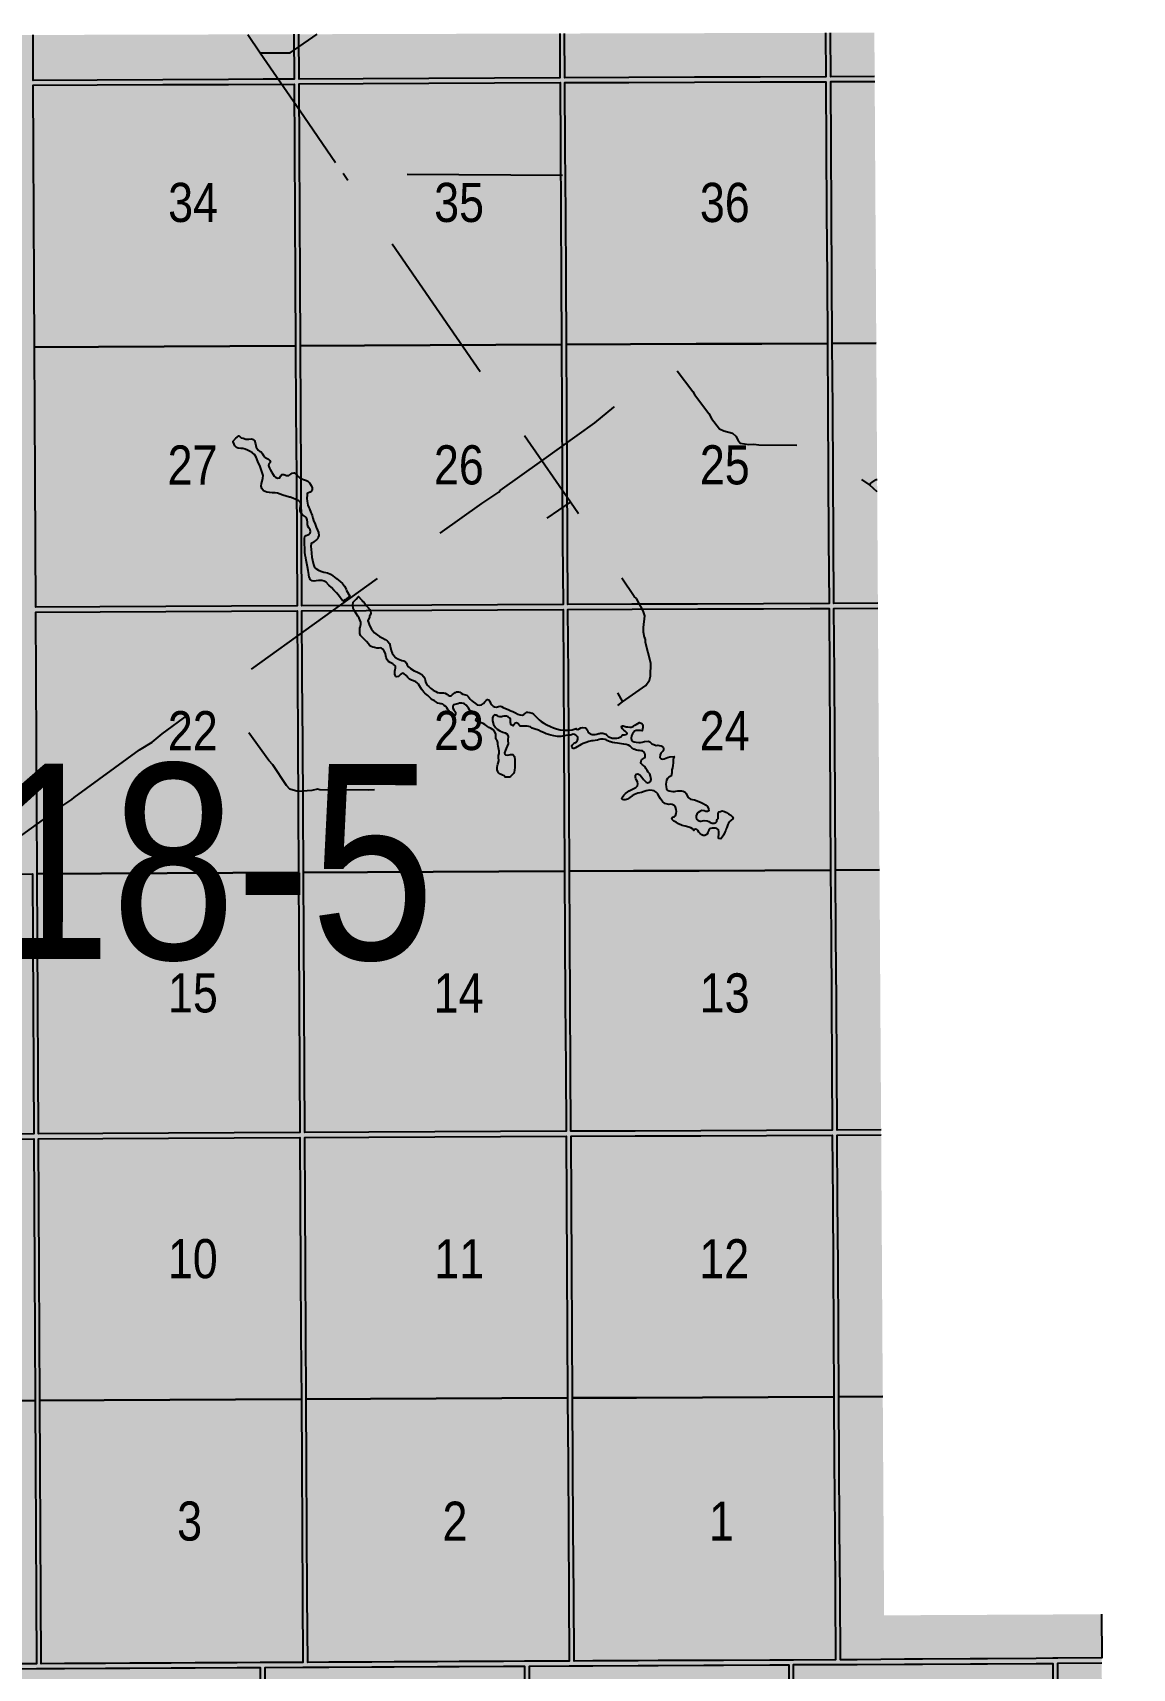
# Model space of a CAD drawing. Extents: x 507565 to 531726, y 6009554 to 6022365.
# Drawn here: x 523699 to 523923.8, y 6015789.5 to 6016124.2 of the extents above; entities that cross this region are included whole.
import ezdxf

# ---------------------------------------------------------------- set-up
doc = ezdxf.new("R2010")
doc.units = 0
doc.header["$LTSCALE"] = 5
doc.linetypes.add('DASHED2', pattern=[9.525, 6.35, -3.175])
for name, color, linetype in [('Quarters', 8, 'Continuous'), ('RoadSeg', 57, 'DASHED2'), ('T-WATER', 160, 'Continuous')]:
    doc.layers.add(name, color=color, linetype=linetype)
doc.layers.add('ROUTE-MAP-BACKGROUND-H', color=7, linetype='Continuous', true_color=0xf0ebff)
doc.styles.add('120', font='ARIALN.TTF', dxfattribs={"height": 13})

msp = doc.modelspace()

# ---------------------------------------------------------------- hatches: boundary and pattern name
at = {"layer": 'ROUTE-MAP-BACKGROUND-H'}
h = msp.add_hatch(color=256, dxfattribs=at)
h.dxf.hatch_style = 1
h.paths.add_polyline_path([(523871.081, 6016124.178), (523873.071, 6015800.356), (523917.515, 6015800.58), (523923.823, 6014811.294), (522926.315, 6014807.962), (522925.895, 6015778.478), (522873.584, 6015778.442), (522873.69, 6016121.495)])

# ---------------------------------------------------------------- linework, layer by layer
at = {"layer": 'Quarters'}
for points in [[(523752.372, 6016123.858), (523752.422, 6016114.688), (523746.102, 6016114.655), (523738.999, 6016114.619), (523725.577, 6016114.552), (523712.154, 6016114.484), (523699.066, 6016114.418), (523699.019, 6016123.715)], [(523806.73, 6016124.005), (523806.782, 6016114.962), (523793.359, 6016114.894), (523779.937, 6016114.826), (523766.514, 6016114.759), (523753.426, 6016114.693), (523753.377, 6016123.861)], [(523861.086, 6016124.151), (523861.141, 6016115.16), (523847.719, 6016115.112), (523834.297, 6016115.063), (523820.874, 6016115.014), (523807.786, 6016114.966), (523807.734, 6016124.007)], [(523871.136, 6016115.232), (523862.146, 6016115.168), (523862.09, 6016124.153)], [(523871.471, 6016060.671), (523862.481, 6016060.607), (523862.399, 6016073.996), (523862.316, 6016087.385), (523862.234, 6016100.774), (523862.152, 6016114.163), (523871.142, 6016114.228)], [(523871.798, 6016007.45), (523862.808, 6016007.386), (523862.728, 6016020.44), (523862.646, 6016033.829), (523862.563, 6016047.218), (523862.481, 6016060.607), (523871.471, 6016060.671)], [(523872.134, 6015952.89), (523863.143, 6015952.826), (523863.061, 6015966.215), (523862.979, 6015979.604), (523862.897, 6015992.993), (523862.814, 6016006.382), (523871.804, 6016006.446)], [(523872.461, 6015899.669), (523863.471, 6015899.605), (523863.39, 6015912.659), (523863.308, 6015926.048), (523863.226, 6015939.437), (523863.143, 6015952.826), (523872.134, 6015952.89)], [(523872.796, 6015845.109), (523863.806, 6015845.045), (523863.724, 6015858.434), (523863.641, 6015871.823), (523863.559, 6015885.212), (523863.477, 6015898.601), (523872.467, 6015898.665)], [(523917.546, 6015800.58), (523917.604, 6015791.646), (523908.582, 6015791.582), (523907.578, 6015791.575), (523904.154, 6015791.55), (523894.238, 6015791.479), (523890.703, 6015791.454), (523880.898, 6015791.384), (523877.252, 6015791.358), (523867.558, 6015791.288), (523864.136, 6015791.264), (523864.054, 6015804.766), (523863.971, 6015818.267), (523863.888, 6015831.656), (523863.806, 6015845.045), (523872.796, 6015845.109)], [(523917.922, 6015736.827), (523908.933, 6015736.761), (523908.847, 6015750.15), (523908.762, 6015763.539), (523908.675, 6015777.041), (523908.589, 6015790.543), (523917.579, 6015790.609)]]:
    msp.add_lwpolyline(points, dxfattribs=at)
for points in [[(523752.646, 6016073.516), (523752.718, 6016060.127), (523739.291, 6016060.06), (523725.864, 6016059.992), (523712.436, 6016059.924), (523699.344, 6016059.858), (523699.275, 6016073.247), (523699.207, 6016086.636), (523699.139, 6016100.025), (523699.071, 6016113.414), (523712.159, 6016113.48), (523725.582, 6016113.548), (523739.005, 6016113.615), (523752.427, 6016113.683), (523752.5, 6016100.294), (523752.573, 6016086.905), (523752.646, 6016073.516)], [(523807.02, 6016073.79), (523807.098, 6016060.401), (523793.67, 6016060.334), (523780.243, 6016060.266), (523766.815, 6016060.198), (523753.723, 6016060.132), (523753.65, 6016073.521), (523753.577, 6016086.91), (523753.504, 6016100.299), (523753.432, 6016113.688), (523766.519, 6016113.754), (523779.942, 6016113.822), (523793.365, 6016113.89), (523806.788, 6016113.958), (523806.865, 6016100.568), (523806.943, 6016087.179), (523807.02, 6016073.79)], [(523861.394, 6016073.989), (523861.477, 6016060.6), (523848.049, 6016060.551), (523834.622, 6016060.503), (523821.194, 6016060.453), (523808.102, 6016060.405), (523808.024, 6016073.794), (523807.947, 6016087.183), (523807.869, 6016100.572), (523807.792, 6016113.961), (523820.88, 6016114.009), (523834.303, 6016114.059), (523847.725, 6016114.108), (523861.147, 6016114.156), (523861.23, 6016100.767), (523861.312, 6016087.378), (523861.394, 6016073.989)], [(523752.937, 6016019.96), (523753.008, 6016006.906), (523739.576, 6016006.839), (523726.143, 6016006.771), (523712.711, 6016006.703), (523699.614, 6016006.637), (523699.548, 6016019.691), (523699.48, 6016033.08), (523699.412, 6016046.469), (523699.344, 6016059.858), (523712.436, 6016059.924), (523725.864, 6016059.992), (523739.291, 6016060.06), (523752.718, 6016060.127), (523752.791, 6016046.738), (523752.864, 6016033.349), (523752.937, 6016019.96)], [(523807.33, 6016020.234), (523807.406, 6016007.18), (523793.974, 6016007.112), (523780.541, 6016007.045), (523767.109, 6016006.977), (523754.012, 6016006.911), (523753.941, 6016019.965), (523753.868, 6016033.354), (523753.796, 6016046.743), (523753.723, 6016060.132), (523766.815, 6016060.198), (523780.243, 6016060.266), (523793.67, 6016060.334), (523807.098, 6016060.401), (523807.175, 6016047.012), (523807.253, 6016033.623), (523807.33, 6016020.234)], [(523861.724, 6016020.433), (523861.804, 6016007.379), (523848.372, 6016007.33), (523834.94, 6016007.282), (523821.507, 6016007.232), (523808.41, 6016007.184), (523808.334, 6016020.238), (523808.257, 6016033.627), (523808.179, 6016047.016), (523808.102, 6016060.405), (523821.194, 6016060.453), (523834.622, 6016060.503), (523848.049, 6016060.551), (523861.477, 6016060.6), (523861.559, 6016047.211), (523861.641, 6016033.822), (523861.724, 6016020.433)], [(523753.231, 6015965.735), (523753.304, 6015952.346), (523739.867, 6015952.279), (523726.43, 6015952.211), (523712.993, 6015952.143), (523699.891, 6015952.078), (523699.823, 6015965.467), (523699.755, 6015978.855), (523699.687, 6015992.244), (523699.619, 6016005.633), (523712.716, 6016005.699), (523726.149, 6016005.767), (523739.581, 6016005.834), (523753.013, 6016005.902), (523753.086, 6015992.513), (523753.159, 6015979.124), (523753.231, 6015965.735)], [(523807.644, 6015966.009), (523807.722, 6015952.62), (523794.285, 6015952.552), (523780.848, 6015952.485), (523767.411, 6015952.417), (523754.309, 6015952.351), (523754.236, 6015965.74), (523754.163, 6015979.129), (523754.128, 6015985.517), (523754.09, 6015992.518), (523754.017, 6016005.907), (523767.115, 6016005.973), (523780.547, 6016006.041), (523793.979, 6016006.108), (523807.412, 6016006.176), (523807.489, 6015992.787), (523807.567, 6015979.398), (523807.644, 6015966.009)], [(523862.057, 6015966.208), (523862.139, 6015952.819), (523848.702, 6015952.77), (523835.265, 6015952.721), (523821.828, 6015952.672), (523808.726, 6015952.623), (523808.648, 6015966.013), (523808.571, 6015979.401), (523808.493, 6015992.791), (523808.416, 6016006.179), (523821.513, 6016006.228), (523834.946, 6016006.277), (523848.378, 6016006.326), (523857.971, 6016006.361), (523861.81, 6016006.375), (523861.892, 6015992.986), (523861.975, 6015979.597), (523862.057, 6015966.208)], [(523658.82, 6015898.65), (523645.709, 6015898.584), (523645.647, 6015911.638), (523645.584, 6015925.027), (523645.521, 6015938.416), (523645.458, 6015951.805), (523658.564, 6015951.87), (523672.005, 6015951.937), (523685.446, 6015952.005), (523698.887, 6015952.073), (523698.955, 6015938.684), (523699.023, 6015925.295), (523699.091, 6015911.906), (523699.157, 6015898.852), (523685.711, 6015898.784), (523672.266, 6015898.717), (523658.82, 6015898.65)], [(523753.523, 6015912.179), (523753.594, 6015899.125), (523740.152, 6015899.058), (523726.71, 6015898.99), (523713.268, 6015898.923), (523700.162, 6015898.857), (523700.095, 6015911.911), (523700.027, 6015925.3), (523699.959, 6015938.689), (523699.891, 6015952.078), (523712.993, 6015952.143), (523726.43, 6015952.211), (523739.867, 6015952.279), (523753.304, 6015952.346), (523753.377, 6015938.957), (523753.45, 6015925.568), (523753.523, 6015912.179)], [(523807.954, 6015912.453), (523808.03, 6015899.399), (523794.594, 6015899.336), (523781.158, 6015899.273), (523767.711, 6015899.201), (523754.598, 6015899.131), (523754.527, 6015912.184), (523754.454, 6015925.573), (523754.381, 6015938.962), (523754.309, 6015952.351), (523767.411, 6015952.417), (523780.848, 6015952.485), (523794.285, 6015952.552), (523807.722, 6015952.62), (523807.799, 6015939.231), (523807.877, 6015925.842), (523807.954, 6015912.453)], [(523862.386, 6015912.652), (523862.466, 6015899.598), (523849.025, 6015899.549), (523835.583, 6015899.5), (523822.141, 6015899.45), (523809.034, 6015899.402), (523808.959, 6015912.456), (523808.881, 6015925.845), (523808.803, 6015939.235), (523808.726, 6015952.623), (523821.828, 6015952.672), (523835.265, 6015952.721), (523848.702, 6015952.77), (523862.139, 6015952.819), (523862.222, 6015939.43), (523862.304, 6015926.041), (523862.386, 6015912.652)], [(523659.083, 6015844.09), (523645.967, 6015844.024), (523645.904, 6015857.413), (523645.84, 6015870.802), (523645.777, 6015884.191), (523645.714, 6015897.58), (523658.825, 6015897.645), (523672.271, 6015897.712), (523685.717, 6015897.78), (523699.162, 6015897.848), (523699.231, 6015884.459), (523699.298, 6015871.07), (523699.366, 6015857.681), (523699.435, 6015844.292), (523685.984, 6015844.225), (523672.533, 6015844.157), (523659.083, 6015844.09)], [(523753.817, 6015857.954), (523753.89, 6015844.565), (523740.444, 6015844.498), (523726.997, 6015844.43), (523713.55, 6015844.363), (523700.439, 6015844.297), (523700.371, 6015857.686), (523700.303, 6015871.075), (523700.235, 6015884.464), (523700.167, 6015897.853), (523713.274, 6015897.918), (523726.715, 6015897.986), (523740.157, 6015898.053), (523753.599, 6015898.121), (523753.672, 6015884.732), (523753.745, 6015871.343), (523753.817, 6015857.954)], [(523808.268, 6015858.227), (523808.346, 6015844.838), (523794.899, 6015844.771), (523781.453, 6015844.703), (523768.006, 6015844.636), (523754.894, 6015844.57), (523754.822, 6015857.959), (523754.749, 6015871.348), (523754.676, 6015884.737), (523754.603, 6015898.126), (523767.716, 6015898.197), (523781.164, 6015898.269), (523794.6, 6015898.331), (523808.036, 6015898.394), (523808.113, 6015885.005), (523808.191, 6015871.616), (523808.268, 6015858.227)], [(523862.719, 6015858.427), (523862.802, 6015845.038), (523849.355, 6015844.989), (523835.908, 6015844.94), (523822.462, 6015844.89), (523809.35, 6015844.842), (523809.272, 6015858.231), (523809.195, 6015871.62), (523809.117, 6015885.009), (523809.04, 6015898.398), (523822.147, 6015898.446), (523835.589, 6015898.496), (523849.031, 6015898.545), (523862.473, 6015898.594), (523862.555, 6015885.205), (523862.637, 6015871.816), (523862.719, 6015858.427)], [(523651.447, 6015790.218), (523646.221, 6015790.192), (523646.157, 6015803.719), (523646.094, 6015817.246), (523646.03, 6015830.635), (523645.967, 6015844.024), (523659.083, 6015844.09), (523672.533, 6015844.157), (523685.984, 6015844.225), (523699.435, 6015844.292), (523699.503, 6015830.903), (523699.571, 6015817.514), (523699.639, 6015803.987), (523699.708, 6015790.46), (523692.468, 6015790.423), (523691.463, 6015790.418), (523686.252, 6015790.392), (523678.125, 6015790.352), (523672.797, 6015790.325), (523664.786, 6015790.285), (523659.341, 6015790.258), (523651.447, 6015790.218)], [(523754.109, 6015804.26), (523754.182, 6015790.733), (523746.492, 6015790.694), (523745.488, 6015790.689), (523740.731, 6015790.665), (523732.149, 6015790.622), (523727.28, 6015790.598), (523718.81, 6015790.555), (523713.828, 6015790.53), (523705.472, 6015790.489), (523700.712, 6015790.465), (523700.644, 6015803.992), (523700.575, 6015817.519), (523700.507, 6015830.908), (523700.439, 6015844.297), (523713.55, 6015844.363), (523726.997, 6015844.43), (523740.444, 6015844.498), (523753.89, 6015844.565), (523753.963, 6015831.176), (523754.036, 6015817.787), (523754.109, 6015804.26)], [(523808.579, 6015804.533), (523808.657, 6015791.006), (523800.522, 6015790.965), (523799.518, 6015790.96), (523795.206, 6015790.938), (523786.178, 6015790.893), (523781.755, 6015790.871), (523772.838, 6015790.826), (523768.303, 6015790.803), (523759.497, 6015790.759), (523755.187, 6015790.738), (523755.113, 6015804.265), (523755.04, 6015817.792), (523754.967, 6015831.181), (523754.894, 6015844.57), (523768.006, 6015844.636), (523781.453, 6015844.703), (523794.899, 6015844.771), (523808.346, 6015844.838), (523808.423, 6015831.449), (523808.501, 6015818.06), (523808.579, 6015804.533)], [(523863.049, 6015804.758), (523863.132, 6015791.257), (523854.552, 6015791.217), (523853.548, 6015791.213), (523849.681, 6015791.195), (523840.208, 6015791.151), (523836.229, 6015791.133), (523826.868, 6015791.09), (523822.778, 6015791.071), (523813.527, 6015791.028), (523809.661, 6015791.01), (523809.583, 6015804.537), (523809.505, 6015818.064), (523809.427, 6015831.453), (523809.35, 6015844.842), (523822.462, 6015844.89), (523835.908, 6015844.94), (523849.355, 6015844.989), (523862.802, 6015845.038), (523862.884, 6015831.649), (523862.966, 6015818.26), (523863.049, 6015804.758)], [(523705.749, 6015735.646), (523692.74, 6015735.577), (523692.674, 6015748.966), (523692.607, 6015762.356), (523692.54, 6015775.883), (523692.473, 6015789.411), (523699.713, 6015789.449), (523700.717, 6015789.454), (523705.477, 6015789.48), (523713.834, 6015789.524), (523718.816, 6015789.55), (523727.285, 6015789.595), (523732.154, 6015789.621), (523740.736, 6015789.666), (523745.493, 6015789.691), (523745.565, 6015776.164), (523745.637, 6015762.636), (523745.709, 6015749.247), (523745.78, 6015735.857), (523732.436, 6015735.787), (523719.093, 6015735.716), (523705.749, 6015735.646)], [(523799.753, 6015749.532), (523799.829, 6015736.143), (523786.484, 6015736.073), (523773.139, 6015736.002), (523759.794, 6015735.931), (523746.784, 6015735.863), (523746.713, 6015749.252), (523746.642, 6015762.641), (523746.57, 6015776.169), (523746.498, 6015789.697), (523754.188, 6015789.737), (523755.192, 6015789.743), (523759.503, 6015789.765), (523768.309, 6015789.812), (523772.843, 6015789.836), (523781.76, 6015789.883), (523786.183, 6015789.906), (523795.211, 6015789.954), (523799.523, 6015789.977), (523799.6, 6015776.449), (523799.677, 6015762.922), (523799.753, 6015749.532)], [(523853.798, 6015749.818), (523853.879, 6015736.429), (523840.534, 6015736.358), (523827.189, 6015736.288), (523813.844, 6015736.217), (523800.833, 6015736.148), (523800.757, 6015749.538), (523800.681, 6015762.927), (523800.605, 6015776.455), (523800.528, 6015789.982), (523808.663, 6015790.025), (523809.667, 6015790.031), (523813.533, 6015790.051), (523822.783, 6015790.1), (523826.873, 6015790.122), (523836.235, 6015790.171), (523840.214, 6015790.192), (523849.686, 6015790.242), (523853.554, 6015790.262), (523853.635, 6015776.735), (523853.717, 6015763.207), (523853.77, 6015754.416), (523853.798, 6015749.818)], [(523907.843, 6015750.142), (523907.929, 6015736.753), (523894.583, 6015736.673), (523881.238, 6015736.593), (523867.893, 6015736.513), (523854.883, 6015736.435), (523854.802, 6015749.824), (523854.721, 6015763.213), (523854.64, 6015776.741), (523854.558, 6015790.268), (523863.138, 6015790.311), (523864.142, 6015790.316), (523867.564, 6015790.333), (523877.258, 6015790.382), (523880.904, 6015790.4), (523890.709, 6015790.45), (523894.244, 6015790.468), (523904.16, 6015790.518), (523907.585, 6015790.535), (523907.671, 6015777.033), (523907.757, 6015763.532), (523907.843, 6015750.142)]]:
    msp.add_lwpolyline(points, close=True, dxfattribs=at)
at = {"layer": 'RoadSeg'}
for p, q in [((523804.132, 6016024.841), (523808.96, 6016028.138)), ((523818.617, 6015986.546), (523819.583, 6015987.279))]:
    msp.add_line(p, q, dxfattribs=at)
at = {"layer": 'RoadSeg', "flags": 128}
for points in [[(523742.912, 6016123.833), (523745.489, 6016120.047), (523753.615, 6016108.225), (523762.44, 6016095.338), (523817.452, 6016094.938), (523818.551, 6016095.671)], [(523745.489, 6016120.047), (523751.617, 6016120.08), (523757.135, 6016123.871)], [(523705.13, 6015966.066), (523706.961, 6015967.265), (523707.394, 6015967.698), (523720.781, 6015977.421), (523723.412, 6015979.02), (523725.443, 6015980.751), (523736.965, 6015989.11), (523770.165, 6016013.053), (523771.864, 6016014.252), (523772.63, 6016014.585), (523773.062, 6016015.084), (523774.794, 6016016.383), (523790.778, 6016027.838), (523794.308, 6016030.203), (523794.574, 6016030.502), (523803.066, 6016036.563), (523762.44, 6016095.338)], [(523818.517, 6015989.077), (523819.583, 6015987.279), (523824.312, 6015990.642), (523825.077, 6015991.674), (523825.311, 6015992.54), (523825.377, 6015995.171), (523824.245, 6015999.433), (523824.245, 6016000.099), (523824.045, 6016000.432), (523823.879, 6016001.498), (523823.845, 6016002.497), (523824.112, 6016004.894), (523823.812, 6016005.86), (523822.447, 6016008.391), (523821.981, 6016008.79), (523808.96, 6016028.138), (523803.066, 6016036.563), (523813.889, 6016044.322), (523817.785, 6016047.585), (523828.674, 6016055.311), (523829.34, 6016055.977), (523830.339, 6016055.577), (523833.935, 6016050.749), (523834.268, 6016050.149), (523837.232, 6016046.287), (523837.798, 6016045.254), (523839.43, 6016043.123), (523840.263, 6016042.723), (523842.061, 6016042.257), (523842.76, 6016041.658), (523843.126, 6016040.859), (523843.626, 6016040.226), (523845.391, 6016039.893), (523846.423, 6016039.993), (523847.422, 6016039.86), (523859.21, 6016039.726), (523860.476, 6016039.56), (523861.042, 6016039.16), (523863.073, 6016037.029), (523863.573, 6016036.196), (523864.672, 6016035.231), (523870.133, 6016031.634)], [(523871.658, 6016030.214), (523870.133, 6016031.634), (523870.366, 6016032.034), (523871.432, 6016032.733), (523871.643, 6016032.756)], [(523768.866, 6015969.296), (523767.534, 6015969.163), (523757.644, 6015969.263), (523757.211, 6015969.396), (523756.046, 6015969.096), (523753.149, 6015968.897), (523751.517, 6015969.429), (523750.851, 6015970.129), (523748.054, 6015974.358), (523747.221, 6015975.257), (523741.927, 6015982.683), (523736.965, 6015989.11), (523736.565, 6015989.609)], [(523673.033, 6015942.849), (523668.899, 6015939.859), (523669.798, 6015939.059), (523671.33, 6015938.527), (523672.096, 6015938.06), (523673.628, 6015936.262), (523672.096, 6015938.06), (523671.33, 6015938.527), (523669.798, 6015939.059), (523668.899, 6015939.859), (523705.13, 6015966.066), (523704.664, 6015966.566)]]:
    msp.add_lwpolyline(points, dxfattribs=at)
at = {"layer": 'T-WATER'}
for points in [[(523762.37, 6016007.846), (523761.494, 6016009.076), (523761.068, 6016009.6), (523760.558, 6016010.141), (523760.065, 6016010.631), (523759.504, 6016011.171), (523758.978, 6016011.729), (523758.587, 6016011.965), (523758.095, 6016012.082), (523757.418, 6016012.114), (523756.893, 6016012.01), (523756.521, 6016011.958), (523756.08, 6016012.041), (523755.724, 6016012.277), (523755.634, 6016012.478), (523755.519, 6016012.734), (523755.398, 6016013.293), (523755.31, 6016014.158), (523755.139, 6016014.887), (523755.018, 6016015.565), (523754.879, 6016016.26), (523754.777, 6016016.7), (523754.69, 6016017.26), (523754.62, 6016017.921), (523754.601, 6016018.396), (523754.582, 6016018.905), (523754.547, 6016019.295), (523754.545, 6016019.787), (523754.527, 6016020.227), (523754.54, 6016020.701), (523754.625, 6016021.076), (523754.895, 6016021.297), (523755.217, 6016021.451), (523755.504, 6016021.571), (523755.69, 6016021.775), (523755.739, 6016022.149), (523755.67, 6016022.488), (523755.432, 6016022.877), (523755.244, 6016023.198), (523755.125, 6016023.537), (523755.139, 6016024.063), (523755.087, 6016024.538), (523754.95, 6016024.927), (523754.729, 6016025.13), (523754.101, 6016025.518), (523753.829, 6016025.839), (523753.675, 6016026.313), (523753.639, 6016026.89), (523753.705, 6016027.314), (523753.789, 6016027.654), (523753.736, 6016028.027), (523753.379, 6016028.382), (523752.786, 6016028.702), (523752.158, 6016028.937), (523751.589, 6016029.115), (523751.463, 6016029.155), (523750.124, 6016029.523), (523749.547, 6016029.775), (523749.021, 6016029.96), (523748.513, 6016030.026), (523747.903, 6016030.024), (523747.344, 6016030.089), (523746.854, 6016030.202), (523746.462, 6016030.307), (523746.157, 6016030.475), (523745.834, 6016030.915), (523745.646, 6016031.372), (523745.711, 6016031.932), (523745.845, 6016032.441), (523746.012, 6016033.036), (523746.061, 6016033.562), (523745.889, 6016034.223), (523745.65, 6016034.798), (523745.462, 6016035.391), (523745.018, 6016036.475), (523744.659, 6016037.356), (523744.335, 6016037.847), (523743.928, 6016038.235), (523743.452, 6016038.522), (523742.909, 6016038.791), (523742.367, 6016038.959), (523741.926, 6016039.093), (523741.519, 6016039.125), (523740.977, 6016039.157), (523740.638, 6016039.326), (523740.315, 6016039.68), (523740.144, 6016040.019), (523739.956, 6016040.442), (523739.871, 6016040.536), (523740.462, 6016041.207), (523741.112, 6016041.727), (523741.239, 6016041.601), (523741.613, 6016041.314), (523741.986, 6016041.196), (523742.562, 6016041.046), (523743.155, 6016040.997), (523743.663, 6016041.05), (523744.104, 6016040.967), (523744.342, 6016040.73), (523744.497, 6016040.035), (523744.652, 6016039.357), (523744.89, 6016038.968), (523745.06, 6016038.731), (523745.366, 6016038.495), (523745.654, 6016038.394), (523745.961, 6016038.039), (523746.182, 6016037.65), (523746.301, 6016037.43), (523746.471, 6016037.244), (523746.777, 6016037.126), (523746.912, 6016037.076), (523747.184, 6016036.924), (523747.439, 6016036.671), (523747.541, 6016036.451), (523747.576, 6016036.315), (523747.458, 6016036.196), (523747.289, 6016036.043), (523747.407, 6016036.043), (523747.221, 6016035.924), (523747.171, 6016035.652), (523747.24, 6016035.398), (523747.394, 6016035.093), (523747.497, 6016034.788), (523747.769, 6016034.314), (523748.127, 6016033.756), (523748.297, 6016033.468), (523748.671, 6016033.147), (523749.061, 6016033.047), (523749.467, 6016033.116), (523749.652, 6016033.473), (523749.905, 6016033.763), (523750.311, 6016033.815), (523750.82, 6016033.613), (523751.362, 6016033.581), (523751.734, 6016033.82), (523752.021, 6016034.025), (523752.427, 6016034.128), (523752.869, 6016033.757), (523753.09, 6016033.452), (523753.481, 6016033.182), (523753.973, 6016032.93), (523754.346, 6016032.761), (523754.94, 6016032.56), (523755.245, 6016032.392), (523755.568, 6016032.087), (523755.908, 6016031.563), (523756.114, 6016031.055), (523756.132, 6016030.58), (523755.964, 6016030.342), (523755.676, 6016030.171), (523755.321, 6016030.051), (523755.102, 6016029.898), (523755.052, 6016029.456), (523755.037, 6016028.981), (523755.037, 6016028.863), (523755.107, 6016028.337), (523755.229, 6016027.489), (523755.424, 6016027.017), (523755.536, 6016026.744), (523755.861, 6016026.033), (523755.957, 6016025.763), (523756.083, 6016025.406), (523756.22, 6016024.881), (523756.392, 6016024.373), (523756.682, 6016023.645), (523756.938, 6016022.984), (523757.178, 6016022.425), (523757.383, 6016021.917), (523757.436, 6016021.324), (523757.352, 6016020.933), (523757.252, 6016020.712), (523757.015, 6016020.406), (523756.779, 6016020.253), (523756.424, 6016019.997), (523756.137, 6016019.826), (523755.918, 6016019.639), (523755.835, 6016019.079), (523755.905, 6016018.486), (523755.975, 6016017.672), (523756.063, 6016016.858), (523756.184, 6016016.231), (523756.373, 6016015.366), (523756.51, 6016014.943), (523756.85, 6016014.554), (523757.377, 6016014.217), (523757.902, 6016014.015), (523758.479, 6016013.831), (523759.208, 6016013.647), (523759.852, 6016013.361), (523760.362, 6016013.023), (523760.99, 6016012.534), (523761.062, 6016012.482), (523761.499, 6016012.163), (523761.856, 6016011.859), (523762.315, 6016011.47), (523762.74, 6016010.929), (523763.03, 6016010.336), (523763.15, 6016010.082), (523763.805, 6016008.913), (523762.835, 6016008.148), (523762.37, 6016007.846)], [(523823.859, 6015974.247), (523823.639, 6015974.398), (523823.418, 6015974.618), (523823.349, 6015974.855), (523823.365, 6015975.143), (523823.483, 6015975.382), (523823.635, 6015975.552), (523823.854, 6015975.705), (523824.04, 6015975.824), (523824.19, 6015975.995), (523824.19, 6015976.402), (523824.122, 6015976.69), (523823.968, 6015976.994), (523823.663, 6015977.214), (523823.408, 6015977.247), (523823.069, 6015977.279), (523822.748, 6015977.312), (523822.409, 6015977.396), (523821.917, 6015977.581), (523821.492, 6015977.884), (523821.153, 6015978.188), (523820.762, 6015978.408), (523820.287, 6015978.541), (523819.83, 6015978.574), (523819.355, 6015978.691), (523818.542, 6015978.823), (523818.017, 6015978.872), (523817.543, 6015978.938), (523817.089, 6015979.054), (523817.017, 6015979.072), (523816.678, 6015979.224), (523816.423, 6015979.375), (523816.202, 6015979.51), (523815.999, 6015979.594), (523815.609, 6015979.661), (523815.101, 6015979.608), (523814.78, 6015979.556), (523814.424, 6015979.436), (523813.984, 6015979.349), (523813.544, 6015979.28), (523813.205, 6015979.279), (523812.681, 6015979.175), (523812.106, 6015978.952), (523811.514, 6015978.713), (523811.125, 6015978.508), (523809.942, 6015977.859), (523809.688, 6015977.722), (523809.468, 6015977.738), (523809.366, 6015977.806), (523809.298, 6015977.958), (523809.195, 6015978.195), (523809.273, 6015978.419), (523809.583, 6015978.773), (523809.803, 6015978.893), (523810.073, 6015979.046), (523810.259, 6015979.234), (523810.36, 6015979.404), (523810.444, 6015979.608), (523810.442, 6015979.947), (523810.323, 6015980.184), (523810.051, 6015980.437), (523809.78, 6015980.572), (523809.475, 6015980.622), (523809.136, 6015980.519), (523808.849, 6015980.433), (523808.442, 6015980.432), (523808.002, 6015980.362), (523807.664, 6015980.293), (523806.936, 6015980.188), (523806.309, 6015980.169), (523805.53, 6015980.285), (523804.936, 6015980.453), (523804.445, 6015980.603), (523803.97, 6015980.754), (523803.444, 6015980.973), (523802.868, 6015981.191), (523802.358, 6015981.478), (523801.697, 6015981.696), (523801.07, 6015981.914), (523800.764, 6015982.133), (523800.442, 6015982.251), (523800.052, 6015982.283), (523799.73, 6015982.299), (523799.375, 6015982.298), (523799.138, 6015982.314), (523798.901, 6015982.312), (523798.668, 6015982.303), (523798.153, 6015982.844), (523797.914, 6015982.959), (523797.627, 6015982.887), (523797.445, 6015982.613), (523797.194, 6015982.338), (523796.818, 6015982.571), (523796.659, 6015983.027), (523796.671, 6015983.417), (523796.633, 6015983.722), (523796.511, 6015983.958), (523796.169, 6015984.191), (523795.845, 6015984.322), (523795.557, 6015984.335), (523795.303, 6015984.331), (523795.033, 6015984.26), (523794.83, 6015984.223), (523794.508, 6015984.218), (523794.236, 6015984.265), (523793.98, 6015984.415), (523793.758, 6015984.547), (523793.589, 6015984.562), (523793.402, 6015984.593), (523793.117, 6015984.318), (523792.97, 6015983.993), (523792.961, 6015983.383), (523793.159, 6015982.605), (523793.573, 6015982.017), (523793.967, 6015981.7), (523794.514, 6015981.368), (523795.111, 6015981.088), (523795.571, 6015980.908), (523795.913, 6015980.709), (523796.157, 6015980.22), (523796.134, 6015979.44), (523796.161, 6015978.693), (523795.999, 6015978.199), (523795.802, 6015977.738), (523795.638, 6015977.363), (523795.459, 6015976.818), (523795.496, 6015976.563), (523795.668, 6015976.396), (523796.143, 6015976.335), (523796.667, 6015976.478), (523797.158, 6015976.502), (523797.468, 6015976.116), (523797.58, 6015975.354), (523797.552, 6015974.929), (523797.56, 6015974.403), (523797.55, 6015973.86), (523797.474, 6015973.282), (523797.411, 6015972.908), (523797.246, 6015972.584), (523796.963, 6015972.24), (523796.696, 6015971.982), (523796.427, 6015971.843), (523796.257, 6015971.84), (523795.606, 6015971.882), (523795.347, 6015972.123), (523795.024, 6015972.274), (523794.753, 6015972.392), (523794.447, 6015972.561), (523794.21, 6015972.729), (523794.056, 6015973), (523793.92, 6015973.356), (523793.935, 6015973.831), (523794.001, 6015974.221), (523794.081, 6015974.506), (523794.135, 6015974.697), (523794.252, 6015975.172), (523794.25, 6015975.528), (523794.235, 6015975.632), (523794.216, 6015975.765), (523794.181, 6015975.986), (523794.231, 6015976.274), (523794.314, 6015976.699), (523794.329, 6015977.157), (523794.26, 6015977.53), (523794.156, 6015978.225), (523794.087, 6015978.598), (523794.069, 6015978.954), (523794.034, 6015979.174), (523793.949, 6015979.326), (523793.813, 6015979.512), (523793.693, 6015979.682), (523793.673, 6015979.813), (523793.659, 6015979.902), (523793.674, 6015980.343), (523793.639, 6015980.716), (523793.366, 6015981.224), (523793.128, 6015981.528), (523792.585, 6015981.849), (523792.228, 6015982.034), (523791.923, 6015982.321), (523791.719, 6015982.439), (523791.414, 6015982.608), (523791.04, 6015982.81), (523790.633, 6015982.978), (523790.362, 6015983.061), (523790.125, 6015983.078), (523789.938, 6015983.145), (523789.786, 6015983.263), (523789.649, 6015983.398), (523789.598, 6015983.568), (523789.699, 6015983.856), (523789.85, 6015984.026), (523789.985, 6015984.349), (523789.865, 6015984.79), (523789.661, 6015984.959), (523789.372, 6015985.042), (523789.016, 6015985.143), (523788.609, 6015985.362), (523788.286, 6015985.666), (523788.065, 6015985.988), (523787.861, 6015986.275), (523787.606, 6015986.563), (523787.266, 6015986.833), (523787.028, 6015986.95), (523786.689, 6015987), (523786.216, 6015986.964), (523785.86, 6015986.878), (523785.556, 6015986.826), (523785.302, 6015986.757), (523785.031, 6015986.655), (523784.897, 6015986.4), (523784.898, 6015985.993), (523785.052, 6015985.654), (523785.256, 6015985.384), (523785.392, 6015985.146), (523785.427, 6015984.824), (523785.276, 6015984.485), (523785.158, 6015984.331), (523784.615, 6015984.635), (523784.479, 6015984.753), (523784.394, 6015984.871), (523784.036, 6015985.464), (523783.866, 6015985.701), (523783.644, 6015986.022), (523783.406, 6015986.293), (523783.067, 6015986.546), (523782.795, 6015986.765), (523782.524, 6015986.866), (523782.439, 6015986.882), (523782.168, 6015986.932), (523781.812, 6015987.016), (523781.523, 6015987.184), (523781.099, 6015987.471), (523780.726, 6015987.674), (523780.437, 6015987.876), (523779.978, 6015988.366), (523779.74, 6015988.586), (523779.485, 6015988.788), (523779.162, 6015989.059), (523778.908, 6015989.278), (523778.72, 6015989.515), (523778.482, 6015989.887), (523778.278, 6015990.192), (523778.073, 6015990.53), (523777.818, 6015990.902), (523777.563, 6015991.156), (523777.274, 6015991.358), (523776.799, 6015991.577), (523776.443, 6015991.677), (523776.036, 6015991.88), (523775.696, 6015992.234), (523775.322, 6015992.657), (523774.863, 6015993.08), (523774.507, 6015993.129), (523774.237, 6015992.908), (523774.018, 6015992.703), (523773.748, 6015992.431), (523773.324, 6015992.361), (523773.155, 6015992.463), (523773.052, 6015992.717), (523773.018, 6015992.954), (523772.999, 6015993.293), (523772.982, 6015993.531), (523773.048, 6015993.87), (523773.149, 6015994.142), (523773.113, 6015994.566), (523772.96, 6015994.752), (523772.756, 6015994.937), (523772.604, 6015995.022), (523772.06, 6015995.308), (523771.738, 6015995.527), (523771.466, 6015995.866), (523771.325, 6015996.178), (523771.244, 6015996.357), (523771.192, 6015996.662), (523771.089, 6015997.136), (523770.85, 6015997.61), (523770.577, 6015998.016), (523770.255, 6015998.253), (523770.018, 6015998.286), (523769.713, 6015998.251), (523769.357, 6015998.266), (523768.849, 6015998.383), (523768.51, 6015998.467), (523768.154, 6015998.567), (523767.899, 6015998.753), (523767.593, 6015999.125), (523767.201, 6015999.632), (523766.827, 6016000.004), (523766.436, 6016000.342), (523765.995, 6016000.832), (523765.824, 6016001.273), (523765.822, 6016001.815), (523765.854, 6016002.256), (523765.878, 6016002.364), (523765.921, 6016002.562), (523766.054, 6016003.071), (523766.036, 6016003.546), (523765.865, 6016004.037), (523765.694, 6016004.376), (523765.421, 6016004.782), (523765.081, 6016005.357), (523764.774, 6016005.865), (523764.518, 6016006.458), (523764.397, 6016007.034), (523764.519, 6016007.693), (523764.593, 6016007.775), (523765.068, 6016008.302), (523765.508, 6016008.777), (523765.601, 6016008.854), (523766.12, 6016008.177), (523766.325, 6016007.991), (523766.46, 6016007.805), (523766.716, 6016007.569), (523767.005, 6016007.179), (523767.226, 6016006.943), (523767.566, 6016006.571), (523767.923, 6016006.165), (523768.06, 6016005.843), (523768.078, 6016005.385), (523767.978, 6016005.029), (523767.86, 6016004.791), (523767.81, 6016004.621), (523767.491, 6016003.857), (523767.594, 6016003.484), (523767.748, 6016003.095), (523767.953, 6016002.637), (523768.242, 6016002.163), (523768.463, 6016001.876), (523768.872, 6016001.419), (523769.381, 6016000.946), (523769.857, 6016000.66), (523770.552, 6016000.323), (523771.062, 6016000.003), (523771.435, 6015999.75), (523771.605, 6015999.597), (523771.893, 6015999.187), (523771.996, 6015999.039), (523772.014, 6015998.972), (523772.082, 6015998.684), (523772.238, 6015997.802), (523772.443, 6015997.226), (523772.784, 6015996.735), (523773.158, 6015996.347), (523773.633, 6015996.06), (523774.464, 6015995.758), (523774.844, 6015995.67), (523775.142, 6015995.506), (523775.381, 6015995.201), (523775.551, 6015994.795), (523775.824, 6015994.423), (523776.231, 6015994.068), (523776.961, 6015993.613), (523777.487, 6015993.378), (523778.064, 6015993.108), (523778.522, 6015992.872), (523778.93, 6015992.416), (523779.081, 6015992.131), (523779.118, 6015992.061), (523779.204, 6015991.637), (523779.358, 6015991.129), (523779.648, 6015990.706), (523779.988, 6015990.385), (523780.294, 6015990.064), (523780.837, 6015989.675), (523781.363, 6015989.355), (523781.737, 6015989.153), (523782.143, 6015989.103), (523782.566, 6015989.105), (523782.939, 6015989.123), (523783.312, 6015989.074), (523783.634, 6015988.855), (523783.94, 6015988.618), (523784.211, 6015988.483), (523784.398, 6015988.484), (523784.584, 6015988.587), (523784.787, 6015988.74), (523785.006, 6015988.894), (523785.378, 6015989.149), (523785.462, 6015989.201), (523785.665, 6015989.303), (523786.004, 6015989.321), (523786.326, 6015989.221), (523786.581, 6015989.018), (523786.937, 6015988.833), (523787.191, 6015988.749), (523787.479, 6015988.733), (523787.7, 6015988.649), (523787.896, 6015988.485), (523788.023, 6015988.379), (523788.193, 6015988.091), (523788.431, 6015987.82), (523788.72, 6015987.55), (523789.026, 6015987.28), (523789.484, 6015986.925), (523789.858, 6015986.689), (523790.349, 6015986.59), (523790.755, 6015986.642), (523791.11, 6015986.932), (523791.397, 6015987.272), (523791.667, 6015987.544), (523791.937, 6015987.715), (523792.225, 6015987.665), (523792.345, 6015987.445), (523792.583, 6015987.022), (523792.839, 6015986.683), (523793.093, 6015986.413), (523793.399, 6015986.228), (523793.823, 6015986.195), (523794.212, 6015986.299), (523794.298, 6015986.32), (523794.567, 6015986.384), (523794.855, 6015986.318), (523795.195, 6015986.098), (523795.636, 6015985.88), (523796.195, 6015985.695), (523796.705, 6015985.46), (523797.145, 6015985.292), (523797.671, 6015984.988), (523798.146, 6015984.77), (523798.621, 6015984.585), (523799.096, 6015984.519), (523799.383, 6015984.706), (523799.704, 6015984.945), (523799.94, 6015985.132), (523800.211, 6015985.167), (523800.584, 6015985.101), (523801.076, 6015984.95), (523801.364, 6015984.747), (523801.721, 6015984.426), (523802.095, 6015983.987), (523802.503, 6015983.615), (523802.928, 6015983.244), (523803.454, 6015982.906), (523804.099, 6015982.552), (523804.846, 6015982.199), (523805.439, 6015981.964), (523806.1, 6015981.712), (523806.846, 6015981.562), (523807.626, 6015981.497), (523808.438, 6015981.5), (523809.251, 6015981.537), (523810.074, 6015981.847), (523810.114, 6015981.676), (523810.453, 6015981.592), (523810.724, 6015981.712), (523811.079, 6015981.917), (523811.468, 6015981.986), (523811.926, 6015981.954), (523812.163, 6015981.819), (523812.385, 6015981.464), (523812.504, 6015981.176), (523812.675, 6015980.922), (523812.963, 6015980.737), (523813.353, 6015980.619), (523813.692, 6015980.552), (523813.997, 6015980.571), (523814.335, 6015980.623), (523814.708, 6015980.76), (523814.877, 6015980.811), (523815.063, 6015980.829), (523815.317, 6015980.83), (523815.554, 6015980.831), (523815.774, 6015980.764), (523815.961, 6015980.731), (523816.198, 6015980.63), (523816.335, 6015980.444), (523816.657, 6015980.207), (523816.895, 6015980.072), (523817.081, 6015979.988), (523817.319, 6015979.888), (523817.488, 6015979.854), (523817.81, 6015979.838), (523817.929, 6015979.822), (523818.132, 6015979.823), (523818.386, 6015979.858), (523818.775, 6015979.927), (523819.012, 6015980.046), (523819.198, 6015980.132), (523819.587, 6015980.521), (523819.975, 6015980.525), (523820.297, 6015980.594), (523820.55, 6015980.747), (523820.499, 6015980.866), (523820.329, 6015981.035), (523820.108, 6015981.272), (523819.87, 6015981.457), (523819.582, 6015981.744), (523819.394, 6015982.117), (523819.427, 6015982.27), (523819.563, 6015982.338), (523819.732, 6015982.339), (523820.342, 6015982.188), (523820.647, 6015982.122), (523821.054, 6015982.072), (523821.325, 6015982.107), (523821.528, 6015982.176), (523821.798, 6015982.296), (523822.086, 6015982.466), (523822.39, 6015982.637), (523822.711, 6015982.842), (523823.049, 6015983.063), (523823.524, 6015982.828), (523823.694, 6015982.54), (523823.746, 6015982.218), (523823.696, 6015981.929), (523823.663, 6015981.793), (523823.577, 6015981.364), (523823.241, 6015981.385), (523822.801, 6015981.417), (523822.394, 6015981.433), (523822.056, 6015981.279), (523821.82, 6015981.024), (523821.601, 6015980.717), (523821.433, 6015980.293), (523821.333, 6015979.817), (523821.436, 6015979.462), (523821.606, 6015979.242), (523821.928, 6015979.107), (523822.369, 6015979.007), (523822.877, 6015978.941), (523823.25, 6015978.943), (523823.622, 6015979.029), (523824.045, 6015979.183), (523824.892, 6015979.254), (523825.163, 6015979.119), (523825.316, 6015978.967), (523825.588, 6015978.697), (523825.944, 6015978.545), (523826.472, 6015978.321), (523826.775, 6015978.379), (523827.079, 6015978.363), (523827.469, 6015978.28), (523827.758, 6015978.145), (523827.894, 6015977.976), (523827.98, 6015977.722), (523827.981, 6015977.433), (523827.846, 6015977.196), (523827.627, 6015976.974), (523827.424, 6015976.736), (523827.273, 6015976.447), (523827.207, 6015975.887), (523827.377, 6015975.701), (523827.564, 6015975.617), (523827.818, 6015975.567), (523828.072, 6015975.619), (523828.427, 6015975.756), (523828.782, 6015975.859), (523829.273, 6015975.997), (523830.119, 6015976.068), (523830.019, 6015975.745), (523829.959, 6015975.391), (523829.938, 6015974.812), (523829.872, 6015974.269), (523829.772, 6015973.759), (523829.672, 6015973.352), (523829.639, 6015973.03), (523829.64, 6015972.775), (523829.531, 6015972.03), (523829.338, 6015971.977), (523829.067, 6015971.874), (523828.781, 6015971.584), (523828.596, 6015971.262), (523828.495, 6015970.854), (523828.463, 6015970.396), (523828.499, 6015969.887), (523828.585, 6015969.498), (523828.789, 6015969.193), (523829.128, 6015969.059), (523829.467, 6015968.975), (523829.891, 6015968.892), (523830.196, 6015968.927), (523830.483, 6015969.013), (523830.873, 6015969.065), (523831.211, 6015969.083), (523831.618, 6015969.051), (523832.008, 6015969.018), (523832.381, 6015968.799), (523832.568, 6015968.529), (523832.739, 6015968.19), (523832.995, 6015967.716), (523833.453, 6015967.379), (523833.911, 6015967.261), (523834.317, 6015967.229), (523835.149, 6015966.859), (523835.674, 6015966.64), (523836.065, 6015966.438), (523836.54, 6015966.219), (523836.93, 6015965.848), (523837.169, 6015965.408), (523837.239, 6015964.95), (523836.934, 6015964.813), (523836.629, 6015964.846), (523836.256, 6015964.946), (523835.799, 6015965.03), (523835.393, 6015964.858), (523835.055, 6015964.603), (523834.785, 6015964.296), (523834.651, 6015963.957), (523834.618, 6015963.634), (523834.687, 6015963.329), (523834.789, 6015963.16), (523834.942, 6015963.025), (523835.248, 6015962.907), (523835.451, 6015962.857), (523835.671, 6015962.841), (523835.925, 6015962.893), (523836.246, 6015963.013), (523836.89, 6015962.93), (523837.213, 6015962.779), (523837.518, 6015962.593), (523837.891, 6015962.476), (523838.111, 6015962.46), (523838.349, 6015962.461), (523838.518, 6015962.512), (523838.67, 6015962.597), (523838.838, 6015962.802), (523838.888, 6015963.005), (523838.956, 6015963.192), (523839.107, 6015963.43), (523839.157, 6015963.786), (523839.139, 6015964.092), (523839.121, 6015964.295), (523839.154, 6015964.584), (523839.238, 6015964.737), (523839.593, 6015964.857), (523839.932, 6015964.943), (523840.406, 6015964.843), (523840.847, 6015964.624), (523841.272, 6015964.371), (523841.713, 6015964.101), (523842.07, 6015963.729), (523842.224, 6015963.419), (523841.7, 6015962.965), (523841.514, 6015962.76), (523841.278, 6015962.454), (523841.127, 6015962.199), (523841.009, 6015961.944), (523840.875, 6015961.588), (523840.792, 6015961.299), (523840.691, 6015961.01), (523840.523, 6015960.62), (523840.237, 6015959.991), (523839.968, 6015959.549), (523839.664, 6015959.243), (523839.291, 6015959.275), (523839.206, 6015959.428), (523839.205, 6015959.784), (523839.238, 6015960.072), (523839.253, 6015960.428), (523839.269, 6015960.7), (523839.2, 6015961.073), (523838.877, 6015961.326), (523838.572, 6015961.427), (523838.217, 6015961.425), (523837.895, 6015961.39), (523837.641, 6015961.339), (523837.404, 6015961.253), (523837.236, 6015961.032), (523837.118, 6015960.76), (523837.001, 6015960.471), (523836.816, 6015960.148), (523836.393, 6015959.926), (523836.037, 6015959.925), (523835.766, 6015960.043), (523835.426, 6015960.33), (523835.171, 6015960.617), (523834.967, 6015960.939), (523834.746, 6015961.142), (523834.508, 6015961.208), (523834.305, 6015961.174), (523834.134, 6015960.947), (523833.864, 6015961.308), (523833.576, 6015961.46), (523833.101, 6015961.644), (523832.406, 6015961.862), (523831.762, 6015961.996), (523831.033, 6015962.281), (523830.54, 6015962.619), (523830.082, 6015962.837), (523829.742, 6015963.192), (523829.69, 6015963.481), (523829.825, 6015963.684), (523830.045, 6015963.719), (523830.214, 6015963.838), (523830.383, 6015963.975), (523830.568, 6015964.433), (523830.617, 6015964.824), (523830.548, 6015965.265), (523830.377, 6015965.705), (523830.105, 6015966.026), (523829.748, 6015966.262), (523829.375, 6015966.363), (523829.033, 6015966.266), (523828.257, 6015966.477), (523827.765, 6015966.849), (523827.373, 6015967.407), (523826.998, 6015967.999), (523826.776, 6015968.456), (523826.487, 6015968.795), (523826.046, 6015969.03), (523825.622, 6015969.148), (523825.08, 6015969.18), (523824.403, 6015969.075), (523823.98, 6015968.938), (523823.422, 6015968.749), (523822.728, 6015968.577), (523822.052, 6015968.286), (523821.528, 6015968.013), (523821.088, 6015967.723), (523820.784, 6015967.484), (523820.565, 6015967.331), (523820.362, 6015967.262), (523820.142, 6015967.228), (523819.871, 6015967.21), (523819.6, 6015967.26), (523819.464, 6015967.395), (523819.48, 6015967.717), (523819.834, 6015968.176), (523820.171, 6015968.517), (523820.627, 6015968.841), (523820.949, 6015969.033), (523821.455, 6015969.302), (523821.912, 6015969.507), (523822.301, 6015969.763), (523822.604, 6015970.086), (523822.704, 6015970.46), (523822.635, 6015970.901), (523822.431, 6015971.239), (523822.294, 6015971.493), (523822.209, 6015971.849), (523822.258, 6015972.239), (523822.376, 6015972.443), (523822.697, 6015972.512), (523823.087, 6015972.31), (523823.495, 6015971.887), (523823.853, 6015971.397), (523824.142, 6015971.093), (523824.431, 6015970.856), (523824.736, 6015970.671), (523825.024, 6015970.757), (523825.277, 6015970.978), (523825.411, 6015971.403), (523825.324, 6015972.03), (523825.153, 6015972.538), (523824.847, 6015972.859), (523824.591, 6015973.214), (523824.37, 6015973.638), (523824.199, 6015973.959), (523823.859, 6015974.247)]]:
    msp.add_lwpolyline(points, close=True, dxfattribs=at)

# ---------------------------------------------------------------- texts
at = {"layer": 'RoadSeg', "style": '120'}
for s, height, p in [('34', 8.0042, (523726.647, 6016085.455)), ('35', 8.0042, (523781.05, 6016085.455)), ('36', 8.0042, (523835.391, 6016085.447)), ('27', 8.0042, (523726.53, 6016031.727)), ('26', 8.0042, (523781.004, 6016031.754)), ('25', 8.0042, (523835.391, 6016031.762)), ('22', 8.0042, (523726.593, 6015977.363)), ('23', 8.0042, (523781.034, 6015977.398)), ('24', 8.0042, (523835.353, 6015977.363)), ('15', 8.0042, (523726.619, 6015923.721)), ('14', 8.0042, (523780.945, 6015923.686)), ('13', 8.0042, (523835.354, 6015923.705)), ('10', 8.0042, (523726.593, 6015869.341)), ('11', 8.0042, (523781.097, 6015869.322)), ('12', 8.0042, (523835.277, 6015869.306)), ('3', 8.004, (523728.488, 6015815.648)), ('2', 8.004, (523782.753, 6015815.613)), ('1', 8.004, (523837.257, 6015815.629))]:
    msp.add_text(s, height=height, dxfattribs=at).set_placement(p)
msp.add_text('63-18-5', height=39.9833, rotation=359.95761, dxfattribs=at).set_placement((523623.348, 6015934.688))

doc.saveas('drawing.dxf')
